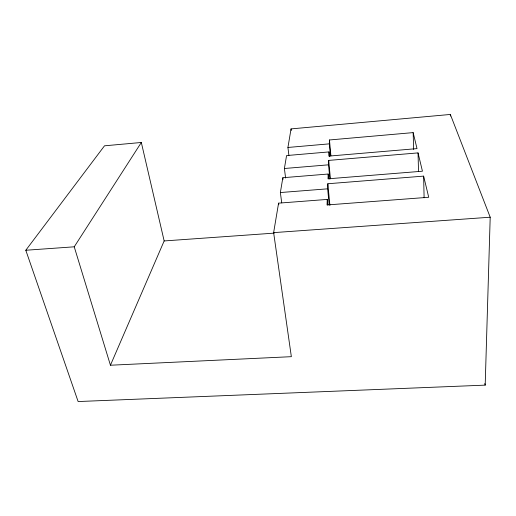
<?xml version="1.0" encoding="UTF-8"?>
<svg xmlns="http://www.w3.org/2000/svg" width="516" height="516" viewBox="0 0 516 516"><rect width="100%" height="100%" fill="white"/><g stroke="black" fill="none" stroke-linecap="round" stroke-linejoin="round"><path stroke-width="0.77" d="M327.802 205.02L327.254 199.421L278.575 203.149L273.628 232.626L291.353 356.679L110.437 365.225L164.159 240.946L141.326 142.481L104.503 145.815L25.8 250.254L78.129 401.545L485.188 385.13L490.2 217.217L450.345 114.455L291.043 128.903L287.928 147.46L288.902 155.393M327.254 199.421L327.054 204.955L428.719 197.267L423.63 176.117L327.834 183.748L327.647 188.824L329.195 204.839M281.73 202.84L280.356 192.545L282.845 177.723L328.195 174.027L328.021 178.82L422.443 171.209L418.037 152.897L328.698 160.405L328.537 164.823L329.885 179.142M285.612 178.039L284.393 168.5L286.567 155.555L329.014 151.917L328.86 156.103L417.012 148.621L413.155 132.612L329.46 139.971L329.318 143.854L330.421 155.871M110.437 365.225L74.233 246.809L141.326 142.481M287.928 147.46L329.318 143.854M284.393 168.5L328.537 164.823M280.356 192.545L327.647 188.824M25.8 250.254L74.233 246.809M273.628 232.626L490.2 217.217M164.159 240.946L274.273 233.122M484.782 383.582L485.188 385.13M278.575 203.149L278.795 204.736M282.845 177.723L283.052 179.31M291.043 128.903L291.23 130.496M327.834 183.748L329.911 205.381M328.195 174.027L328.653 178.839M329.014 151.917L329.46 156.709M328.698 160.405L330.414 178.723M329.46 139.971L330.911 155.858M413.155 132.612L413.645 149.453M418.037 152.897L418.515 171.422M423.63 176.117L424.107 197.815M450.345 114.455L450.345 116.061"/></g></svg>
